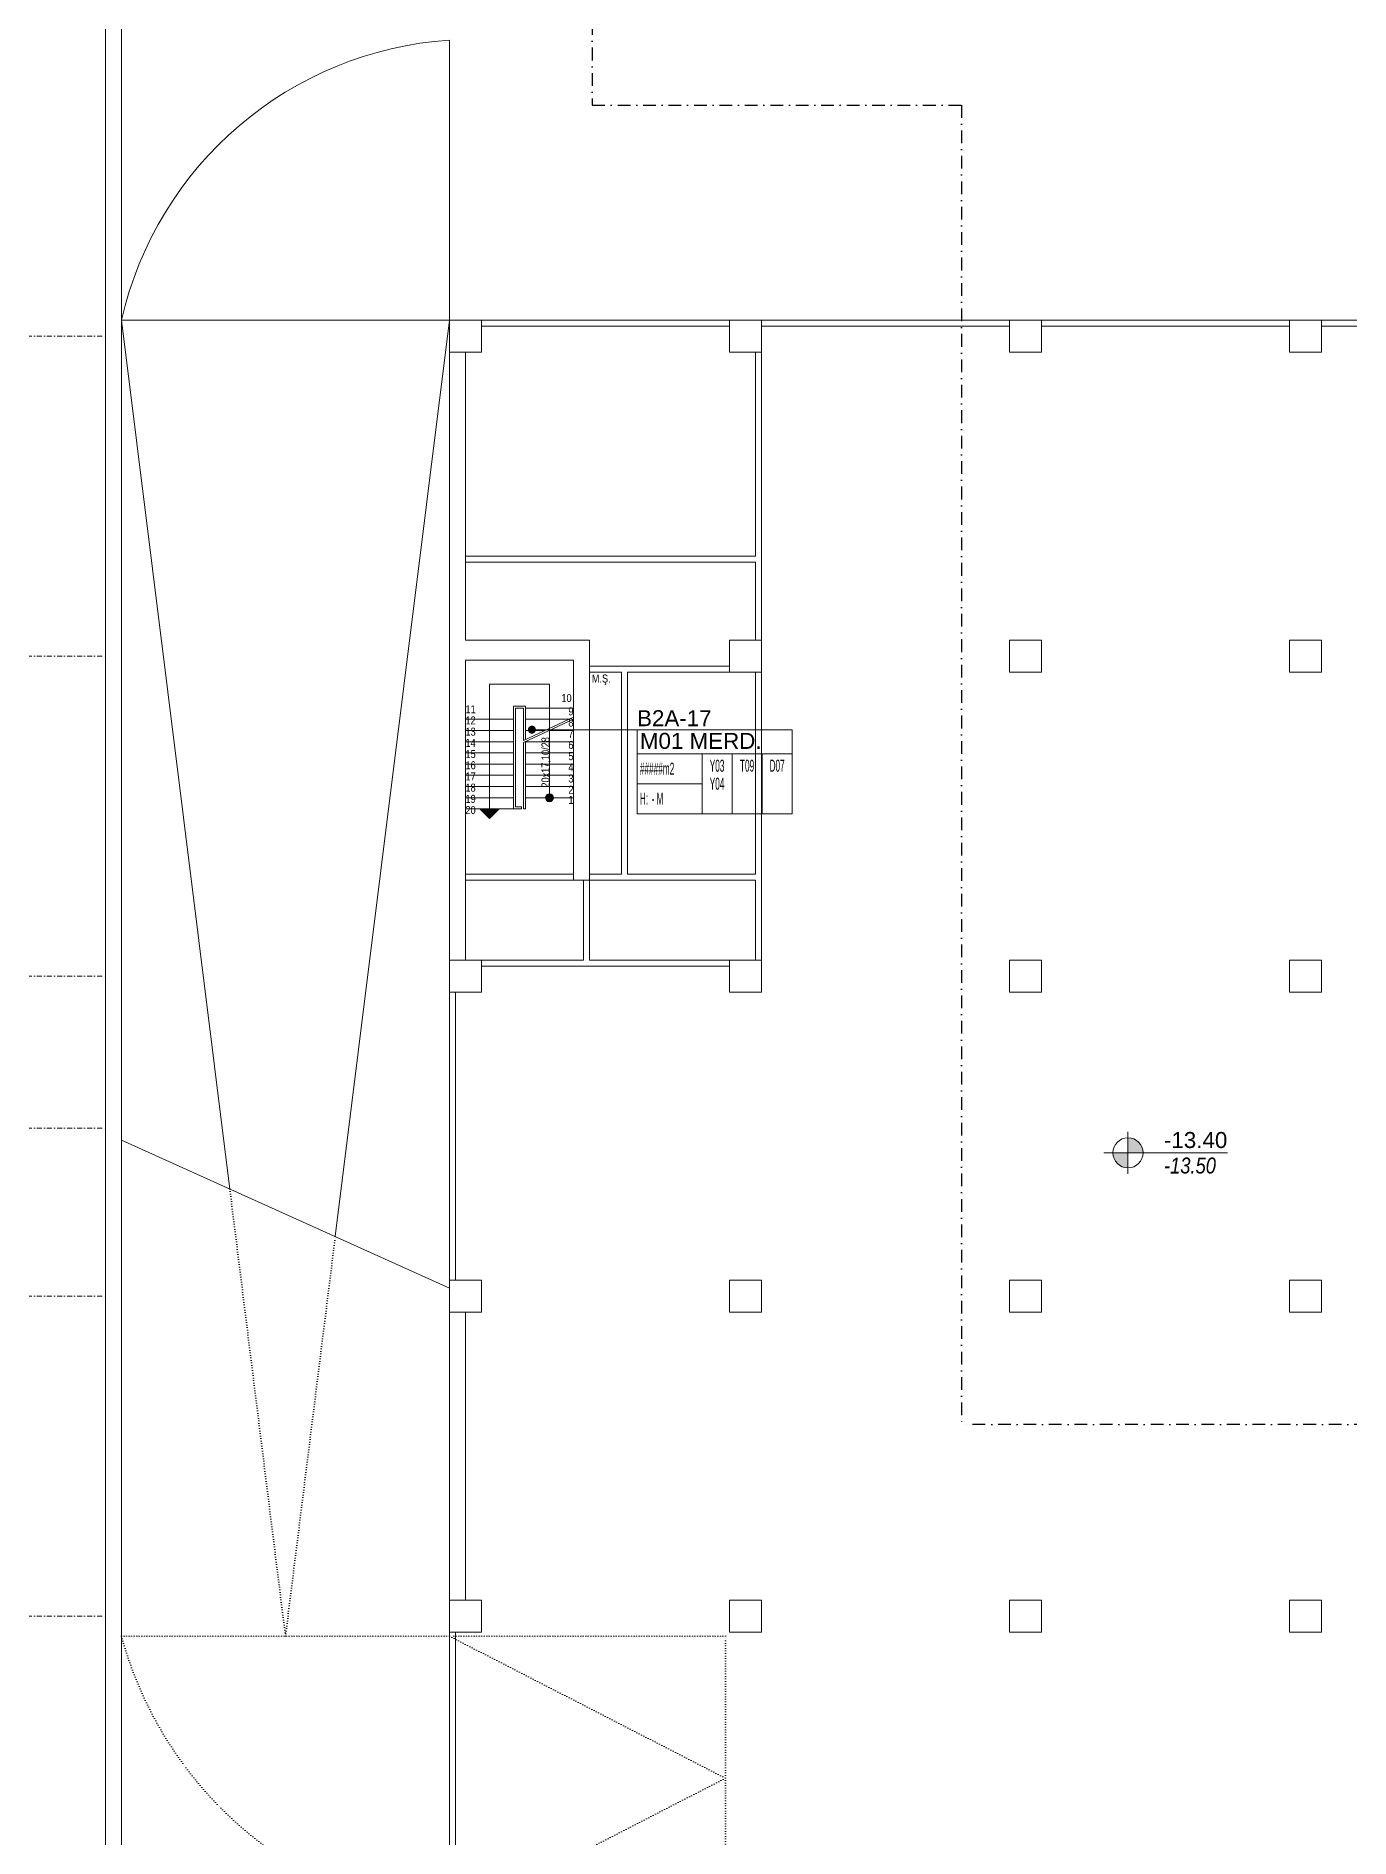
# Model space of a CAD drawing. Header units: metres. Extents: x -19121 to 152404, y -12107 to 29421.
# Drawn here: x 27826 to 31111, y 286 to 4790 of the extents above; entities that cross this region are included whole.
import ezdxf
from ezdxf.enums import TextEntityAlignment as Align

# ---------------------------------------------------------------- set-up
doc = ezdxf.new("R2010")
doc.units = ezdxf.units.M
doc.header["$LTSCALE"] = 50
doc.header["$MEASUREMENT"] = 0
for name, pattern in [('DASHDOT', [25.4, 12.7, -6.35, 0, -6.35]), ('DASHDOT2', [0.5, 0.25, -0.125, 0, -0.125]), ('DOT2', [0.125, 0, -0.125])]:
    doc.linetypes.add(name, pattern=pattern)
doc.layers.get('0').update_dxf_attribs({"color": 9, "lineweight": 5})
for name, color, linetype, lineweight in [('00', 9, 'Continuous', 5), ('01', 9, 'Continuous', 5), ('06D', 9, 'Continuous', 5), ('19', 9, 'Continuous', 5), ('21', 9, 'Continuous', 5), ('21_mahal200', 9, 'Continuous', 5), ('24', 9, 'DASHDOT2', 5), ('E-KABLO', 7, 'Continuous', 30)]:
    doc.layers.add(name, color=color, linetype=linetype, lineweight=lineweight)
doc.styles.add('Arial', font='arial.ttf', dxfattribs={"height": 2.5})
doc.styles.add('MuuM_TEXT-ITALIC', font='ARIALNI.TTF')
doc.styles.add('MuuM_TEXT-STANDART', font='ARIALN.TTF')
doc.dimstyles.new('MuuM_DIM200', dxfattribs={"dimscale": 20, "dimtxt": 2, "dimasz": 1, "dimexe": 1, "dimexo": 1, "dimgap": 1, "dimtad": 1, "dimdec": 1, "dimrnd": 0.5, "dimdsep": 46, "dimtxsty": 'MuuM_TEXT-STANDART', "dimblk": 'ARCHTICK', "dimcen": 0, "dimdle": 0.15, "dimclrd": 256, "dimclre": 256, "dimclrt": 256, "dimadec": 0, "dimazin": 0, "dimtfac": 5, "dimtdec": 1, "dimtix": 1, "dimtmove": 2, "dimatfit": 3, "dimldrblk": 'DOT', "dimfxl": 3, "dimfxlon": 1, "dimtolj": 1, "dimlwd": -1, "dimlwe": -1, "dimarcsym": 0})

# ---------------------------------------------------------------- blocks, each defined once
blk = doc.blocks.new('p-akslar_yeni')
at = {"layer": '24'}
for points in [[(-2190, -4535), (6415, -4535)], [(-2190, -5335), (6415, -5335)], [(-2190, -6135), (6415, -6135)], [(-2190, -6515), (6415, -6515)], [(-2190, -6935), (6415, -6935)], [(-2190, -7735), (6415, -7735)]]:
    blk.add_lwpolyline(points, dxfattribs=at)
blk = doc.blocks.new('p-kolon_80x80')
blk.add_lwpolyline([(-40, -40), (40, -40), (40, 40), (-40, 40)], close=True)
blk = doc.blocks.new('2.Bod.Ara.Sitatik Elk.')
at = {"layer": '01'}
for points in [[(40, -8750), (40, -8710), (40, -8710), (40, -8710), (40, -8710), (40, -8710), (40, -8710), (40, -8710), (40, -7830), (40, -7770), (40, -7030), (40, -6970), (40, -6230), (40, -6170), (40, -5430), (40, -5370), (40, -4630), (40, -4570), (40, -2950), (0, -2950), (0, -8750), (40, -8750)], [(860, -5350), (860, -5350), (860, -6150), (900, -6150), (900, -6150), (900, -6150), (900, -5400), (1170, -5400), (1170, -5950), (1170, -5950), (1170, -5950), (1210, -5950), (1210, -5350), (900, -5350), (900, -4630), (860, -4630), (860, -5400)], [(860, -7750), (900, -7750), (900, -7030), (860, -7030)]]:
    blk.add_lwpolyline(points, close=True, dxfattribs=at)
for p in [(900, -4590), (1600, -4590), (2300, -4590), (3000, -4590), (1600, -5390), (2300, -5390), (3000, -5390), (900, -6190), (1600, -6190), (2300, -6190), (3000, -6190), (900, -6990), (1600, -6990), (2300, -6990), (3000, -6990), (900, -7790), (1600, -7790), (2300, -7790), (3000, -7790)]:
    blk.add_blockref('p-kolon_80x80', p, dxfattribs=at)
blk = doc.blocks.new('p-M01-M02_merdiven-1050')
at = {"layer": '19'}
h = blk.add_hatch(color=256, dxfattribs=at)
h.dxf.hatch_style = 1
edge = h.paths.add_edge_path()
edge.add_arc((210, -344), 10, 270, 630)
h = blk.add_hatch(color=256, dxfattribs=at)
h.dxf.hatch_style = 1
h.paths.add_polyline_path([(84, -372), (36, -372), (60, -396)])
at = {"layer": '19', "linetype": 'Continuous'}
for points in [[(210, -344), (210, -120), (210, -60), (60, -60), (60, -372)], [(145, -200.7), (145, -120), (125, -120), (125, -120), (125, -367), (140, -367), (140, -372), (120, -372), (120, -367), (120, -115), (120, -115), (150, -115), (150, -198.4)], [(150, -120), (270, -120)], [(0, -148), (120, -148)], [(0, -176), (120, -176)], [(145, -200.7), (270, -142.4)], [(145, -206.3), (270, -148)], [(150, -148), (258, -148)], [(150, -176), (198, -176)], [(210, -176), (270, -176)], [(0, -204), (120, -204)], [(150, -204), (270, -204)], [(0, -232), (120, -232)], [(0, -260), (120, -260)], [(150, -232), (270, -232)], [(150, -260), (270, -260)], [(0, -288), (120, -288)], [(150, -288), (270, -288)], [(0, -316), (120, -316)], [(0, -344), (120, -344)], [(150, -316), (270, -316)], [(150, -344), (270, -344)], [(0, -372), (120, -372)]]:
    blk.add_lwpolyline(points, dxfattribs=at)
at = {"layer": '19'}
for points in [[(145, -206.3), (270, -148)], [(150, -204), (150, -372), (150, -372), (145, -372), (145, -372), (145, -206.3)]]:
    blk.add_lwpolyline(points, dxfattribs=at)
blk.add_lwpolyline([(84, -372), (36, -372), (60, -396)], close=True, dxfattribs=at)
blk.add_circle((210, -344), 10, dxfattribs=at)
blk = doc.blocks.new('p-M01-M02_M03_formül_2a')
at = {"layer": '21', "style": 'MuuM_TEXT-STANDART'}
for s, p in [('11', (0, -142.8)), ('10', (240, -114.8)), ('12', (0, -170.8)), ('13', (0, -198.8)), ('14', (0, -226.8)), ('15', (0, -254.8)), ('16', (0, -282.8)), ('17', (0, -310.8)), ('18', (0, -338.8)), ('19', (0, -366.8)), ('20', (0, -394.8))]:
    blk.add_text(s, height=20, dxfattribs=at).set_placement(p)
for s, p in [('9', (270, -148)), ('8', (270, -176)), ('7', (270, -204)), ('6', (270, -232)), ('4', (270, -288)), ('5', (270, -260)), ('3', (270, -316)), ('2', (270, -344)), ('1', (270, -369.3))]:
    blk.add_text(s, height=20, dxfattribs=at).set_placement(p, align=Align.RIGHT)
blk.add_text('20x17,10/28', height=20, rotation=90, dxfattribs=at).set_placement((210, -202.6), align=Align.RIGHT)
blk = doc.blocks.new('0_elevationtarget-p-bk')
h = blk.add_hatch(color=250)
h.paths.add_polyline_path([(1.88, 0, 0.414214), (0, 1.88), (0, 0)])
h.paths.add_polyline_path([(0, 0), (-1.88, 0, 0.414214), (0, -1.88)])
blk.add_line((0, -2.62), (0, 2.62))
blk.add_lwpolyline([(12.45, 0), (-3, 0)])
blk.add_circle((0, 0), 1.88)
at = {"style": 'Arial'}
blk.add_attdef('BITMISKOT', text='', height=2, dxfattribs=at).set_placement((4.5, 0), align=Align.BOTTOM_LEFT)
at = {"style": 'MuuM_TEXT-ITALIC'}
blk.add_attdef('FINISHINGFLOORLEVEL', text='', height=2, dxfattribs=at).set_placement((4.5, -0.59), align=Align.TOP_LEFT)
blk = doc.blocks.new('_ArchTick')
at = {"color": 0, "linetype": 'ByBlock', "const_width": 0.15}
blk.add_lwpolyline([(-0.5, -0.5), (0.5, 0.5)], dxfattribs=at)
blk = doc.blocks.new('_Dot')
at = {"color": 0, "linetype": 'ByBlock', "lineweight": -2}
blk.add_line((-0.5, 0), (-1, 0), dxfattribs=at)
at = {"color": 0, "linetype": 'ByBlock', "const_width": 0.5}
blk.add_lwpolyline([(-0.25, 0, 1), (0.25, 0, 1)], format="xyb", close=True, dxfattribs=at)
blk = doc.blocks.new('0_roomno2')
blk.add_lwpolyline([(19.38, -10.5), (0, -10.5), (0, 0), (19.38, 0)], close=True)
for points in [[(0, -3), (19.38, -3)], [(8.12, -3), (8.12, -10.5)], [(11.88, -3), (11.88, -10.5)], [(15.62, -3), (15.62, -10.5)], [(0, -6.75), (8.12, -6.75)]]:
    blk.add_lwpolyline(points)
at = {"style": 'MuuM_TEXT-STANDART', "width": 0.6}
blk.add_text('H:', height=1.5, dxfattribs=at).set_placement((0.35, -8.61), align=Align.MIDDLE_LEFT)
at = {"style": 'Arial'}
blk.add_attdef('ODANO', (0, 1.17), '', height=2, dxfattribs=at)
blk.add_attdef('MEKANADI', text='', height=2, dxfattribs=at).set_placement((0.35, -3), align=Align.BOTTOM_LEFT)
at = {"style": 'MuuM_TEXT-STANDART', "width": 0.6}
for tag, p in [('M2', (0.35, -4.88)), ('TEMIZTAVANYUKSEKLIGI', (1.8, -8.61))]:
    blk.add_attdef(tag, text='', height=1.5, dxfattribs=at).set_placement(p, align=Align.MIDDLE_LEFT)
for tag, p in [('YER01', (10, -4.5)), ('TAVAN01', (13.75, -4.5)), ('DUVAR01', (17.5, -4.5)), ('YER02', (10, -6.75)), ('TAVAN02', (13.75, -6.75)), ('DUVAR02', (17.5, -6.75)), ('YER03', (10, -9)), ('TAVAN03', (13.75, -9)), ('DUVAR03', (17.5, -9))]:
    blk.add_attdef(tag, text='', height=1.5, dxfattribs=at).set_placement(p, align=Align.MIDDLE_CENTER)
blk = doc.blocks.new('2.Bod.Ara.Mimari Elk.')
at = {"layer": '00'}
for points in [[(940, -4550), (940, -4565), (1560, -4565), (1560, -4550)], [(1640, -4550), (2260, -4550), (2260, -4565), (1640, -4565)], [(2340, -4550), (2960, -4550), (2960, -4565), (2340, -4565)], [(3040, -4550), (3660, -4550), (3660, -4565), (3040, -4565)], [(900, -5935), (1170, -5935), (1170, -5950), (900, -5950)], [(875, -6230), (860, -6230), (860, -6950), (875, -6950)], [(875, -8550), (875, -7830), (860, -7830), (860, -8550)]]:
    blk.add_lwpolyline(points, close=True, dxfattribs=at)
for points in [[(900, -5155), (1625, -5155), (1625, -5350), (1640, -5350), (1640, -4630), (1625, -4630), (1625, -5140), (900, -5140)], [(1210, -5935), (1290, -5935), (1290, -5430), (1210, -5430), (1210, -5415), (1560, -5415), (1560, -5430), (1305, -5430), (1305, -5935), (1625, -5935)], [(1625, -5430), (1625, -5935)], [(1640, -5430), (1640, -6150)], [(1210, -5950), (1210, -6150), (1560, -6150), (1560, -6165), (940, -6165), (940, -6150), (1195, -6150), (1195, -5950)], [(1210, -5950), (1625, -5950), (1625, -6150)]]:
    blk.add_lwpolyline(points, dxfattribs=at)
at = {"layer": '06D'}
blk.add_lwpolyline([(574.5, -6841.2), (860, -4550), (860, -4550), (860, -3850, 0.331281), (40, -4550), (310.7, -6722.1)], format="xyb", dxfattribs=at)
for points in [[(860, -4550), (40, -4550)], [(860, -6970), (40, -6600)]]:
    blk.add_lwpolyline(points, dxfattribs=at)
at = {"layer": '06D', "linetype": 'DOT2'}
blk.add_lwpolyline([(310.7, -6722.1), (450, -7840), (574.5, -6841.2)], dxfattribs=at)
blk.add_lwpolyline([(940, -8550), (1550, -8550), (1550, -7840), (860, -7840), (1550, -8195), (860, -8550, -0.304007), (40, -7840), (860, -7840)], format="xyb", dxfattribs=at)
for name, p in [('p-M01-M02_merdiven-1050', (900, -5400)), ('p-M01-M02_M03_formül_2a', (900, -5390))]:
    blk.add_blockref(name, p)
at = {"layer": '21', "xscale": 20, "yscale": 20, "zscale": 20}
blk.add_blockref('0_elevationtarget-p-bk', (2556.3, -6631.6), dxfattribs=at).add_auto_attribs({'BITMISKOT': '-13.40', 'FINISHINGFLOORLEVEL': '-13.50'})
at = {"layer": '21_mahal200'}
ref = blk.add_blockref('0_roomno2', (1329, -5573.9), dxfattribs=dict(at, xscale=20, yscale=20, zscale=20))
ref.add_attrib('ODANO', 'B2A-17', (1329, -5565.2), dxfattribs={"layer": '0', "height": 40, "style": 'Arial'})
ref.add_attrib('MEKANADI', 'M01 MERD.', dxfattribs={"layer": '0', "height": 40, "style": 'Arial'}).set_placement((1336, -5633.9), align=Align.BOTTOM_LEFT)
ref.add_attrib('M2', '#####m2', dxfattribs={"layer": '0', "height": 30, "style": 'MuuM_TEXT-STANDART', "width": 0.6}).set_placement((1336, -5671.4), align=Align.MIDDLE_LEFT)
ref.add_attrib('TEMIZTAVANYUKSEKLIGI', '- M', dxfattribs={"layer": '0', "height": 30, "style": 'MuuM_TEXT-STANDART', "width": 0.6}).set_placement((1365, -5746), align=Align.MIDDLE_LEFT)
ref.add_attrib('YER01', 'Y03', dxfattribs={"layer": '0', "height": 30, "style": 'MuuM_TEXT-STANDART', "width": 0.6}).set_placement((1529, -5663.9), align=Align.MIDDLE_CENTER)
ref.add_attrib('TAVAN01', 'T09', dxfattribs={"layer": '0', "height": 30, "style": 'MuuM_TEXT-STANDART', "width": 0.6}).set_placement((1604, -5663.9), align=Align.MIDDLE_CENTER)
ref.add_attrib('DUVAR01', 'D07', dxfattribs={"layer": '0', "height": 30, "style": 'MuuM_TEXT-STANDART', "width": 0.6}).set_placement((1679, -5663.9), align=Align.MIDDLE_CENTER)
ref.add_attrib('YER02', 'Y04', dxfattribs={"layer": '0', "height": 30, "style": 'MuuM_TEXT-STANDART', "width": 0.6}).set_placement((1529, -5708.9), align=Align.MIDDLE_CENTER)
at = {"layer": '21', "style": 'MuuM_TEXT-STANDART'}
blk.add_text('M.Ş.', height=20, dxfattribs=at).set_placement((1215.8, -5456))
at = {"layer": '21_mahal200'}
blk.add_leader([(1066.1, -5573.9), (1329, -5573.9)], dimstyle='MuuM_DIM200', override={"dimasz": 1, "dimfxl": 10}, dxfattribs=at)

msp = doc.modelspace()

# ---------------------------------------------------------------- linework, layer by layer
at = {"layer": 'E-KABLO', "color": 3, "linetype": 'DASHDOT', "ltscale": 0.05}
for p, q in [((29217, 6923.4), (29217, 4617.6)), ((29217, 4617.6), (30140.5, 4617.6)), ((30140.5, 4617.6), (30140.5, 1318.9)), ((39230.8, 1318.9), (30140.5, 1318.9))]:
    msp.add_line(p, q, dxfattribs=at)

# ---------------------------------------------------------------- block references
at = {"layer": '06D'}
for name in ['2.Bod.Ara.Sitatik Elk.', '2.Bod.Ara.Mimari Elk.']:
    msp.add_blockref(name, (28000, 8630), dxfattribs=at)
at = {"layer": '24'}
msp.add_blockref('p-akslar_yeni', (21585, 8575), dxfattribs=at)

doc.saveas('drawing.dxf')
